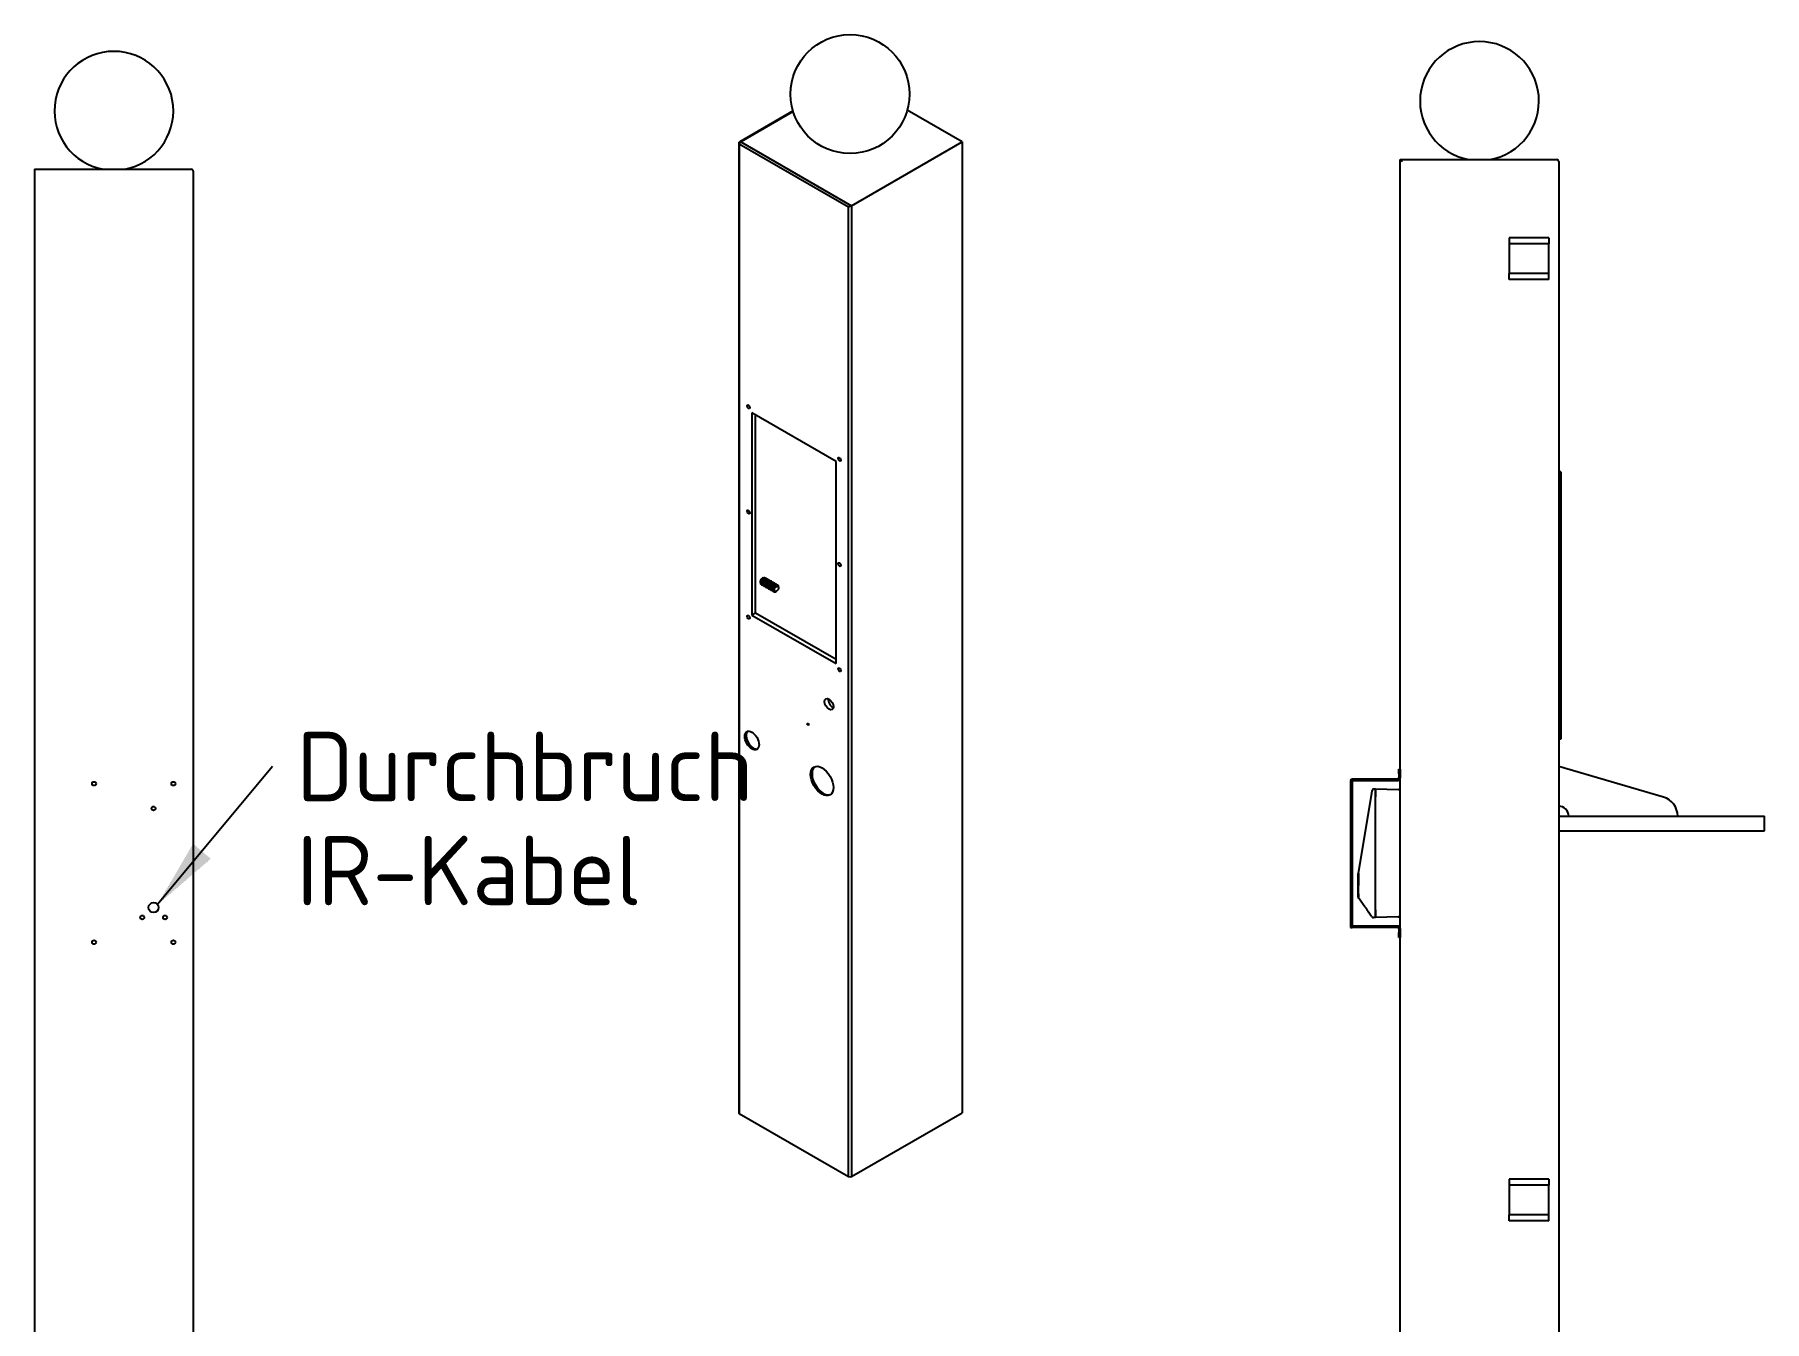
# Model space of a CAD drawing. Header units: millimetres. Extents: x 28 to 832, y 30 to 567.
# Drawn here: x 239.4 to 326.6, y 230.4 to 295.3 of the extents above; entities that cross this region are included whole.
import ezdxf
from ezdxf.enums import TextEntityAlignment as Align

# ---------------------------------------------------------------- set-up
doc = ezdxf.new("R2010")
doc.units = ezdxf.units.MM
for name, color, linetype in [('ABDECKPLATTE_ELE', 7, 'Continuous'), ('ABDECKUNG_LICHTS', 7, 'Continuous'), ('Default', 7, 'Continuous'), ('FAAC_XD20-BODEN', 7, 'Continuous'), ('FAAC_XD20-DECKEL', 7, 'Continuous'), ('M8-BOLZEN', 7, 'Continuous'), ('MOTORSCHARNIER_F', 7, 'Continuous'), ('PFAHL', 7, 'Continuous'), ('PFAHL_UNTERBAU', 7, 'Continuous'), ('SCHANIER', 7, 'Continuous')]:
    doc.layers.add(name, color=color, linetype=linetype)
doc.styles.add('SEACAD_seiso_ttf', font='seiso.ttf', dxfattribs={"height": 0.2})

# ---------------------------------------------------------------- blocks, each defined once
blk = doc.blocks.new('SEANNOT_GROUP8')
at = {"layer": 'Default', "linetype": 'Continuous', "ltscale": 25.4}
blk.add_hatch(color=136, dxfattribs=at).paths.add_polyline_path([(247.343, 254.512), (245.556, 251.447), (248.241, 253.766)])
at = {"layer": 'Default', "color": 7, "linetype": 'Continuous', "ltscale": 25.4}
blk.add_lwpolyline([(251.346, 258.418), (245.556, 251.447)], dxfattribs=at)
at = {"layer": 'Default', "color": 136, "linetype": 'Continuous', "lineweight": 20, "ltscale": 25.4, "const_width": 0.00025}
blk.add_lwpolyline([(247.343, 254.512), (245.556, 251.447), (248.241, 253.766), (247.343, 254.512)], close=True, dxfattribs=at)
at = {"layer": 'Default', "color": 7, "linetype": 'Continuous', "ltscale": 25.4, "style": 'SEACAD_seiso_ttf'}
for s, p in [('Durchbruch', (252.571, 260.168)), ('IR-Kabel', (252.571, 254.918))]:
    blk.add_text(s, height=3.5, dxfattribs=at).set_placement(p, align=Align.TOP_LEFT)
blk = doc.blocks.new('SE21')
at = {"layer": 'PFAHL', "color": 7, "linetype": 'Continuous', "ltscale": 25.4}
for p, q in [((239.352, 288.552), (247.252, 288.552)), ((239.352, 288.552), (239.352, 228.552)), ((247.352, 288.452), (247.352, 228.552)), ((239.352, 228.552), (247.252, 228.552)), ((247.352, 228.552), (247.252, 228.552))]:
    blk.add_line(p, q, dxfattribs=at)
for centre, radius in [((242.352, 257.552), 0.1), ((246.352, 257.552), 0.1), ((245.352, 256.302), 0.1), ((245.352, 251.302), 0.25), ((244.783, 250.802), 0.1), ((245.933, 250.802), 0.1), ((242.352, 249.552), 0.1), ((246.352, 249.552), 0.1)]:
    blk.add_circle(centre, radius, dxfattribs=at)
for centre, radius, start, end in [((243.352, 291.502), 3, 90, 259.52469), ((243.352, 291.502), 3, 280.47531, 90), ((247.252, 288.452), 0.1, 0, 90)]:
    blk.add_arc(centre, radius, start, end, dxfattribs=at)
blk = doc.blocks.new('SE22')
at = {"layer": 'ABDECKPLATTE_ELE', "color": 7, "linetype": 'Continuous', "ltscale": 25.4}
for p, q in [((316.348, 273.292), (316.248, 273.292)), ((316.348, 273.292), (316.348, 273.042)), ((316.348, 273.042), (316.348, 260.042)), ((316.348, 259.792), (316.248, 259.792)), ((316.348, 260.042), (316.348, 259.792))]:
    blk.add_line(p, q, dxfattribs=at)
at = {"layer": 'ABDECKUNG_LICHTS', "color": 7, "linetype": 'Continuous', "ltscale": 25.4}
for p, q in [((305.748, 257.707), (305.748, 250.377)), ((305.823, 257.707), (305.823, 250.377)), ((305.833, 257.792), (308.123, 257.792)), ((305.833, 257.717), (308.123, 257.717)), ((308.173, 258.292), (308.248, 258.292)), ((308.173, 258.042), (308.173, 258.292)), ((308.173, 258.042), (308.173, 257.842)), ((308.248, 258.292), (308.248, 258.042)), ((308.248, 258.042), (308.248, 257.842)), ((305.748, 250.377), (305.748, 250.292)), ((305.748, 250.292), (305.823, 250.292)), ((305.828, 250.368), (305.828, 250.377)), ((308.123, 250.367), (305.833, 250.367)), ((308.123, 250.292), (305.833, 250.292)), ((308.173, 250.242), (308.173, 250.042)), ((308.173, 249.792), (308.173, 250.042)), ((308.248, 249.792), (308.173, 249.792)), ((308.248, 250.292), (308.238, 250.292)), ((308.248, 250.242), (308.248, 250.042)), ((308.248, 250.042), (308.248, 249.792))]:
    blk.add_line(p, q, dxfattribs=at)
for centre, radius, start, end in [((305.833, 257.707), 0.085, 90, 180), ((305.833, 257.707), 0.01, 90, 180), ((308.123, 257.842), 0.125, 270, 360), ((308.123, 257.842), 0.05, 270, 360), ((305.833, 250.377), 0.085, 180, 270), ((305.833, 250.377), 0.01, 180, 270), ((308.123, 250.242), 0.125, 0, 90), ((308.123, 250.242), 0.05, 0, 90)]:
    blk.add_arc(centre, radius, start, end, dxfattribs=at)
at = {"layer": 'FAAC_XD20-BODEN', "color": 7, "linetype": 'Continuous', "ltscale": 25.4}
for p, q in [((306.998, 257.292), (308.151, 257.252)), ((306.998, 256.892), (306.998, 257.292)), ((306.998, 251.192), (306.998, 256.892)), ((306.998, 250.792), (306.998, 251.192)), ((308.151, 250.832), (306.998, 250.792))]:
    blk.add_line(p, q, dxfattribs=at)
for centre, start, end in [((308.148, 257.152), 0, 88), ((308.148, 250.932), 272, 360)]:
    blk.add_arc(centre, 0.1, start, end, dxfattribs=at)
at = {"layer": 'FAAC_XD20-DECKEL', "color": 7, "linetype": 'Continuous', "ltscale": 25.4}
for p, q in [((306.148, 253.042), (306.809, 257.057)), ((306.809, 257.057), (306.834, 257.208)), ((306.933, 257.292), (306.998, 257.292)), ((306.998, 257.292), (306.998, 256.892)), ((306.998, 251.192), (306.998, 256.892)), ((306.123, 252.892), (306.123, 253.017)), ((306.123, 251.942), (306.123, 252.892)), ((306.148, 253.029), (306.148, 253.042)), ((306.148, 253.029), (306.148, 252.892)), ((306.148, 252.892), (306.148, 252.414)), ((306.148, 251.999), (306.148, 252.414)), ((306.123, 251.817), (306.123, 251.942)), ((306.148, 251.999), (306.148, 251.942)), ((306.148, 251.942), (306.148, 251.824)), ((306.148, 251.792), (306.148, 251.824)), ((306.467, 251.336), (306.148, 251.792)), ((306.465, 251.339), (306.463, 251.342)), ((306.757, 250.922), (306.649, 251.076)), ((306.708, 250.992), (306.652, 251.072)), ((306.818, 250.834), (306.757, 250.922)), ((306.998, 250.792), (306.9, 250.792)), ((306.998, 251.192), (306.998, 250.792))]:
    blk.add_line(p, q, dxfattribs=at)
for centre, radius, start, end in [((306.933, 257.192), 0.1, 90, 170.64702), ((306.148, 253.017), 0.025, 90, 180), ((306.148, 251.817), 0.025, 180, 270), ((306.9, 250.892), 0.1, 214.99202, 270)]:
    blk.add_arc(centre, radius, start, end, dxfattribs=at)
blk.add_open_spline([(306.649, 251.076), (306.634, 251.098), (306.62, 251.124), (306.605, 251.15), (306.593, 251.172), (306.579, 251.195), (306.566, 251.216), (306.552, 251.237), (306.537, 251.257), (306.523, 251.274), (306.507, 251.292), (306.492, 251.309), (306.48, 251.321), (306.475, 251.327), (306.47, 251.332), (306.467, 251.336)], degree=3, knots=[0, 0, 0, 0, 0.241447, 0.241447, 0.241447, 0.44943, 0.44943, 0.44943, 0.659722, 0.659722, 0.659722, 0.886432, 0.886432, 0.886432, 1, 1, 1, 1], dxfattribs=at)
at = {"layer": 'MOTORSCHARNIER_F', "color": 7, "linetype": 'Continuous', "ltscale": 25.4}
for p, q in [((321.528, 256.877), (316.248, 258.417)), ((316.248, 255.917), (320.177, 255.917)), ((320.177, 255.917), (322.013, 255.917)), ((322.013, 255.917), (322.748, 255.917)), ((322.748, 255.917), (325.748, 255.917)), ((325.748, 255.917), (326.623, 255.917)), ((326.623, 255.167), (326.623, 255.917)), ((316.248, 255.167), (320.177, 255.167)), ((320.177, 255.167), (322.013, 255.167)), ((322.013, 255.167), (322.748, 255.167)), ((322.748, 255.167), (325.748, 255.167)), ((325.748, 255.167), (326.623, 255.167))]:
    blk.add_line(p, q, dxfattribs=at)
for centre, radius, end in [((321.248, 255.917), 1, 73.7398), ((316.248, 255.917), 0.5, 90)]:
    blk.add_arc(centre, radius, 0, end, dxfattribs=at)
at = {"layer": 'PFAHL', "color": 7, "linetype": 'Continuous', "ltscale": 25.4}
for p, q in [((308.248, 258.242), (308.248, 289.042)), ((308.248, 289.042), (316.148, 289.042)), ((308.248, 289.042), (308.348, 288.942)), ((316.248, 288.942), (316.248, 229.042)), ((308.248, 250.242), (308.248, 257.842)), ((308.248, 229.042), (308.248, 249.842)), ((308.348, 229.042), (308.248, 229.042)), ((308.348, 229.042), (316.148, 229.042)), ((316.248, 229.042), (316.148, 229.042))]:
    blk.add_line(p, q, dxfattribs=at)
for centre, radius, start, end in [((312.248, 291.992), 3, 280.47531, 259.52469), ((316.148, 288.942), 0.1, 0, 90)]:
    blk.add_arc(centre, radius, start, end, dxfattribs=at)
at = {"layer": 'PFAHL_UNTERBAU', "color": 7, "linetype": 'Continuous', "ltscale": 25.4}
for p, q in [((308.248, 189.042), (308.248, 229.042)), ((308.248, 229.042), (308.348, 229.042)), ((316.148, 229.042), (308.348, 229.042)), ((316.148, 229.042), (316.248, 229.042)), ((316.248, 229.042), (316.248, 189.042)), ((309.498, 197.542), (309.498, 195.542)), ((314.998, 195.542), (314.998, 197.542)), ((308.348, 189.042), (308.248, 189.042)), ((316.148, 189.042), (308.348, 189.042)), ((316.248, 189.042), (316.148, 189.042))]:
    blk.add_line(p, q, dxfattribs=at)
for centre, start, end in [((312.248, 197.542), 0, 180), ((312.248, 195.542), 180, 360)]:
    blk.add_arc(centre, 2.75, start, end, dxfattribs=at)
at = {"layer": 'SCHANIER', "color": 7, "linetype": 'Continuous', "ltscale": 25.4}
for p, q in [((313.852, 285.092), (313.748, 285.092)), ((313.748, 285.092), (313.748, 284.792)), ((313.748, 284.792), (313.748, 284.542)), ((313.852, 284.792), (313.748, 284.792)), ((313.748, 284.542), (313.748, 283.542)), ((315.643, 285.092), (313.852, 285.092)), ((315.643, 284.792), (313.852, 284.792)), ((315.748, 285.092), (315.643, 285.092)), ((315.748, 284.792), (315.643, 284.792)), ((315.748, 285.092), (315.748, 284.792)), ((315.748, 284.542), (315.748, 284.792)), ((315.748, 283.542), (315.748, 284.542)), ((313.748, 283.542), (313.748, 283.292)), ((313.748, 282.992), (313.748, 283.292)), ((313.852, 283.292), (313.748, 283.292)), ((313.852, 282.992), (313.748, 282.992)), ((315.643, 283.292), (313.852, 283.292)), ((315.643, 282.992), (313.852, 282.992)), ((315.748, 283.292), (315.643, 283.292)), ((315.748, 282.992), (315.643, 282.992)), ((315.748, 283.292), (315.748, 283.542)), ((315.748, 282.992), (315.748, 283.292)), ((313.852, 237.592), (313.748, 237.592)), ((313.748, 237.592), (313.748, 237.292)), ((315.643, 237.592), (313.852, 237.592)), ((315.748, 237.592), (315.643, 237.592)), ((315.748, 237.592), (315.748, 237.292)), ((313.748, 237.292), (313.748, 237.042)), ((313.852, 237.292), (313.748, 237.292)), ((313.748, 237.042), (313.748, 236.042)), ((315.643, 237.292), (313.852, 237.292)), ((315.748, 237.292), (315.643, 237.292)), ((315.748, 237.042), (315.748, 237.292)), ((315.748, 236.042), (315.748, 237.042)), ((313.748, 236.042), (313.748, 235.792)), ((313.748, 235.492), (313.748, 235.792)), ((313.852, 235.792), (313.748, 235.792)), ((315.643, 235.792), (313.852, 235.792)), ((315.748, 235.792), (315.643, 235.792)), ((315.748, 235.792), (315.748, 236.042)), ((315.748, 235.492), (315.748, 235.792)), ((313.852, 235.492), (313.748, 235.492)), ((315.643, 235.492), (313.852, 235.492)), ((315.748, 235.492), (315.643, 235.492))]:
    blk.add_line(p, q, dxfattribs=at)
blk = doc.blocks.new('SE45')
at = {"layer": 'M8-BOLZEN', "color": 7, "linetype": 'Continuous', "ltscale": 25.4}
for p, q in [((276.122, 267.932), (276.113, 267.927)), ((275.986, 267.713), (275.986, 267.688)), ((276.03, 267.685), (276.03, 267.661)), ((276.033, 267.583), (276.035, 267.582)), ((276.074, 267.662), (276.074, 267.638)), ((276.077, 267.558), (276.079, 267.557)), ((276.118, 267.634), (276.118, 267.61)), ((276.121, 267.532), (276.123, 267.531)), ((276.167, 267.907), (276.145, 267.895)), ((276.149, 267.594), (276.163, 267.602)), ((276.163, 267.611), (276.163, 267.588)), ((276.165, 267.507), (276.167, 267.506)), ((276.21, 267.881), (276.188, 267.869)), ((276.193, 267.568), (276.207, 267.576)), ((276.207, 267.583), (276.207, 267.559)), ((276.21, 267.481), (276.211, 267.48)), ((276.255, 267.856), (276.234, 267.844)), ((276.249, 267.833), (276.249, 267.857)), ((276.251, 267.56), (276.251, 267.536)), ((276.254, 267.456), (276.256, 267.454)), ((276.257, 267.916), (276.255, 267.917)), ((276.298, 267.83), (276.277, 267.818)), ((276.283, 267.518), (276.295, 267.525)), ((276.293, 267.808), (276.293, 267.833)), ((276.295, 267.533), (276.295, 267.508)), ((276.298, 267.43), (276.3, 267.429)), ((276.301, 267.89), (276.299, 267.891)), ((276.344, 267.805), (276.322, 267.793)), ((276.337, 267.784), (276.337, 267.808)), ((276.339, 267.5), (276.353, 267.508)), ((276.339, 267.508), (276.339, 267.484)), ((276.342, 267.404), (276.344, 267.403)), ((276.345, 267.865), (276.343, 267.866)), ((276.387, 267.779), (276.366, 267.767)), ((276.368, 267.465), (276.383, 267.474)), ((276.381, 267.754), (276.381, 267.778)), ((276.383, 267.482), (276.384, 267.457)), ((276.386, 267.379), (276.388, 267.378)), ((276.389, 267.839), (276.388, 267.84)), ((276.432, 267.754), (276.411, 267.742)), ((276.428, 267.456), (276.428, 267.432)), ((276.431, 267.353), (276.432, 267.352)), ((276.433, 267.814), (276.432, 267.815)), ((276.476, 267.729), (276.455, 267.716)), ((276.459, 267.416), (276.472, 267.423)), ((276.469, 267.7), (276.469, 267.724)), ((276.472, 267.431), (276.472, 267.407)), ((276.475, 267.328), (276.477, 267.327)), ((276.478, 267.788), (276.476, 267.789)), ((276.52, 267.703), (276.499, 267.691)), ((276.508, 267.393), (276.516, 267.397)), ((276.516, 267.405), (276.516, 267.381)), ((276.519, 267.302), (276.521, 267.301)), ((276.522, 267.763), (276.52, 267.764)), ((276.564, 267.678), (276.543, 267.666)), ((276.546, 267.363), (276.56, 267.372)), ((276.56, 267.381), (276.56, 267.356)), ((276.563, 267.277), (276.565, 267.276)), ((276.566, 267.737), (276.564, 267.738)), ((276.608, 267.652), (276.587, 267.64)), ((276.594, 267.34), (276.604, 267.346)), ((276.604, 267.354), (276.604, 267.329)), ((276.607, 267.251), (276.609, 267.25)), ((276.61, 267.712), (276.608, 267.713)), ((276.66, 267.396), (276.62, 267.41)), ((276.653, 267.627), (276.632, 267.615)), ((276.654, 267.686), (276.653, 267.687)), ((276.696, 267.601), (276.675, 267.589)), ((276.699, 267.661), (276.697, 267.662)), ((276.741, 267.576), (276.72, 267.563)), ((276.743, 267.635), (276.741, 267.636)), ((276.752, 267.244), (276.78, 267.26)), ((276.787, 267.61), (276.785, 267.611)), ((276.831, 267.584), (276.829, 267.585)), ((276.886, 267.444), (276.886, 267.471))]:
    blk.add_line(p, q, dxfattribs=at)
blk.add_ellipse((276.072, 267.791), major_axis=(-0.083, -0.143), ratio=0.57735, start_param=3.600644, end_param=6.283185, dxfattribs=at)
blk.add_ellipse((276.78, 267.383), major_axis=(-0.075, -0.13), ratio=0.57735, dxfattribs=at)
for points, weights, knots in [([(276.033, 267.583), (276.015, 267.593), (276.004, 267.612), (275.964, 267.678), (276.006, 267.785), (276.046, 267.888), (276.122, 267.932)], [0.942203432656, 0.95782524351, 1, 0.866025403784, 1, 0.869329399241, 0.993554971115], [0.96048191, 0.96048191, 0.96048191, 0.96412406, 0.96412406, 0.97569392, 0.97569392, 0.98697845, 0.98697845, 0.98697845]), ([(276.034, 267.582), (276.017, 267.592), (276.006, 267.611), (275.966, 267.677), (276.007, 267.784), (276.049, 267.89), (276.127, 267.933), (276.205, 267.976), (276.237, 267.915), (276.238, 267.912), (276.239, 267.91)], [0.942203432656, 0.95782524351, 1, 0.866025403784, 1, 0.866025403784, 1, 0.866025403784, 1, 0.994028959645, 0.98859015934], [0.95770165, 0.95770165, 0.95770165, 0.96134386, 0.96134386, 0.97291389, 0.97291389, 0.98448392, 0.98448392, 0.99605395, 0.99605395, 0.99656961, 0.99656961, 0.99656961]), ([(276.077, 267.558), (276.059, 267.568), (276.048, 267.587), (276.008, 267.652), (276.05, 267.759), (276.091, 267.866), (276.169, 267.909), (276.22, 267.937), (276.255, 267.917)], [0.942203432656, 0.95782524351, 1, 0.866025403784, 1, 0.866025403784, 1, 0.908200160274, 0.942203432656], [0.89106276, 0.89106276, 0.89106276, 0.89470491, 0.89470491, 0.90627477, 0.90627477, 0.91784463, 0.91784463, 0.92577233, 0.92577233, 0.92577233]), ([(276.079, 267.557), (276.061, 267.567), (276.05, 267.586), (276.01, 267.651), (276.052, 267.758), (276.093, 267.865), (276.171, 267.908), (276.249, 267.951), (276.281, 267.889), (276.286, 267.88), (276.289, 267.868)], [0.942203432656, 0.95782524351, 1, 0.866025403784, 1, 0.866025403784, 1, 0.866025403784, 1, 0.976941674481, 0.961820471234], [0.88828147, 0.88828147, 0.88828147, 0.89192367, 0.89192367, 0.9034937, 0.9034937, 0.91506373, 0.91506373, 0.92663376, 0.92663376, 0.92862508, 0.92862508, 0.92862508]), ([(276.03, 267.686), (276.03, 267.726), (276.046, 267.768), (276.081, 267.859), (276.146, 267.896)], [0.933012701892, 0.933012701892, 1, 0.866649792281, 0.998757042931], [0.93590716, 0.93590716, 0.93590716, 0.94150542, 0.94150542, 0.95264976, 0.95264976, 0.95264976]), ([(276.121, 267.532), (276.103, 267.542), (276.092, 267.561), (276.052, 267.627), (276.094, 267.734), (276.136, 267.84), (276.213, 267.883), (276.264, 267.911), (276.299, 267.891)], [0.942203432656, 0.95782524351, 1, 0.866025403784, 1, 0.866025403784, 1, 0.908200160274, 0.942203432656], [0.82164361, 0.82164361, 0.82164361, 0.82528577, 0.82528577, 0.83685562, 0.83685562, 0.84842548, 0.84842548, 0.85635319, 0.85635319, 0.85635319]), ([(276.074, 267.661), (276.074, 267.701), (276.09, 267.742), (276.125, 267.832), (276.19, 267.87)], [0.933016651193, 0.933527049035, 1, 0.867342381793, 0.997391935922], [0.86877105, 0.86877105, 0.86877105, 0.87432632, 0.87432632, 0.88541278, 0.88541278, 0.88541278]), ([(276.123, 267.531), (276.105, 267.541), (276.094, 267.56), (276.054, 267.626), (276.096, 267.733), (276.137, 267.839), (276.215, 267.882), (276.293, 267.925), (276.325, 267.864), (276.33, 267.854), (276.333, 267.843)], [0.942203432656, 0.95782524351, 1, 0.866025403784, 1, 0.866025403784, 1, 0.866025403784, 1, 0.976941674481, 0.961820471234], [0.81886128, 0.81886128, 0.81886128, 0.82250349, 0.82250349, 0.83407352, 0.83407352, 0.84564355, 0.84564355, 0.85721358, 0.85721358, 0.8592049, 0.8592049, 0.8592049]), ([(276.165, 267.507), (276.148, 267.517), (276.136, 267.536), (276.097, 267.601), (276.138, 267.708), (276.18, 267.815), (276.258, 267.858), (276.309, 267.886), (276.343, 267.866)], [0.942203432656, 0.95782524351, 1, 0.866025403784, 1, 0.866025403784, 1, 0.908200160274, 0.942203432656], [0.75222447, 0.75222447, 0.75222447, 0.75586662, 0.75586662, 0.76743648, 0.76743648, 0.77900633, 0.77900633, 0.78693404, 0.78693404, 0.78693404]), ([(276.118, 267.635), (276.118, 267.674), (276.135, 267.717), (276.169, 267.808), (276.235, 267.845)], [0.933014574539, 0.932658521829, 1, 0.866625939855, 0.998804311619], [0.80151936, 0.80151936, 0.80151936, 0.80714722, 0.80714722, 0.81829355, 0.81829355, 0.81829355]), ([(276.167, 267.506), (276.149, 267.516), (276.138, 267.535), (276.098, 267.6), (276.14, 267.707), (276.182, 267.814), (276.259, 267.857), (276.337, 267.9), (276.37, 267.838), (276.375, 267.829), (276.377, 267.817)], [0.942203432656, 0.95782524351, 1, 0.866025403784, 1, 0.866025403784, 1, 0.866025403784, 1, 0.976941674481, 0.961820471234], [0.7494411, 0.7494411, 0.7494411, 0.75308331, 0.75308331, 0.76465334, 0.76465334, 0.77622337, 0.77622337, 0.7877934, 0.7877934, 0.78978471, 0.78978471, 0.78978471]), ([(276.209, 267.481), (276.192, 267.491), (276.181, 267.51), (276.141, 267.576), (276.182, 267.683), (276.224, 267.789), (276.302, 267.832), (276.353, 267.86), (276.388, 267.84)], [0.942203432656, 0.95782524351, 1, 0.866025403784, 1, 0.866025403784, 1, 0.908200160274, 0.942203432656], [0.68280532, 0.68280532, 0.68280532, 0.68644747, 0.68644747, 0.69801733, 0.69801733, 0.70958719, 0.70958719, 0.71751489, 0.71751489, 0.71751489]), ([(276.163, 267.61), (276.163, 267.65), (276.179, 267.691), (276.213, 267.782), (276.278, 267.819)], [0.933017548481, 0.933582491254, 1, 0.867212643237, 0.997646562957], [0.73441748, 0.73441748, 0.73441748, 0.73996812, 0.73996812, 0.75106542, 0.75106542, 0.75106542]), ([(276.211, 267.48), (276.194, 267.49), (276.182, 267.509), (276.142, 267.575), (276.184, 267.682), (276.226, 267.788), (276.304, 267.831), (276.354, 267.859), (276.389, 267.839)], [0.942203432656, 0.95782524351, 1, 0.866025403784, 1, 0.866025403784, 1, 0.908200160274, 0.942203432656], [0.68002092, 0.68002092, 0.68002092, 0.68366312, 0.68366312, 0.69523315, 0.69523315, 0.70680318, 0.70680318, 0.71473101, 0.71473101, 0.71473101]), ([(276.254, 267.456), (276.236, 267.466), (276.225, 267.485), (276.185, 267.55), (276.227, 267.657), (276.268, 267.764), (276.346, 267.807), (276.397, 267.835), (276.432, 267.815)], [0.942203432656, 0.95782524351, 1, 0.866025403784, 1, 0.866025403784, 1, 0.908200160274, 0.942203432656], [0.61338617, 0.61338617, 0.61338617, 0.61702833, 0.61702833, 0.62859818, 0.62859818, 0.64016804, 0.64016804, 0.64809575, 0.64809575, 0.64809575]), ([(276.207, 267.584), (276.207, 267.624), (276.223, 267.666), (276.258, 267.756), (276.323, 267.794)], [0.933012701892, 0.933012701892, 1, 0.866626494019, 0.998803213232], [0.66719076, 0.66719076, 0.66719076, 0.67278902, 0.67278902, 0.68393531, 0.68393531, 0.68393531]), ([(276.255, 267.455), (276.238, 267.465), (276.226, 267.484), (276.187, 267.549), (276.228, 267.656), (276.27, 267.763), (276.348, 267.806), (276.426, 267.849), (276.458, 267.787), (276.463, 267.778), (276.466, 267.766)], [0.942203432656, 0.95782524351, 1, 0.866025403784, 1, 0.866025403784, 1, 0.866025403784, 1, 0.976941674481, 0.961820471234], [0.61060073, 0.61060073, 0.61060073, 0.61424294, 0.61424294, 0.62581297, 0.62581297, 0.637383, 0.637383, 0.64895303, 0.64895303, 0.65094435, 0.65094435, 0.65094435]), ([(276.298, 267.43), (276.28, 267.44), (276.269, 267.459), (276.229, 267.525), (276.271, 267.632), (276.312, 267.738), (276.39, 267.781), (276.441, 267.809), (276.476, 267.789)], [0.942203432656, 0.95782524351, 1, 0.866025403784, 1, 0.866025403784, 1, 0.908200160274, 0.942203432656], [0.54396703, 0.54396703, 0.54396703, 0.54760918, 0.54760918, 0.55917904, 0.55917904, 0.57074889, 0.57074889, 0.5786766, 0.5786766, 0.5786766]), ([(276.251, 267.559), (276.251, 267.598), (276.267, 267.64), (276.302, 267.731), (276.367, 267.768)], [0.933012701892, 0.933012701892, 1, 0.86690101257, 0.998260227744], [0.60001166, 0.60001166, 0.60001166, 0.60560992, 0.60560992, 0.61673326, 0.61673326, 0.61673326]), ([(276.3, 267.429), (276.282, 267.439), (276.271, 267.458), (276.231, 267.524), (276.273, 267.631), (276.314, 267.737), (276.392, 267.78), (276.443, 267.808), (276.478, 267.788)], [0.942203432656, 0.95782524351, 1, 0.866025403784, 1, 0.866025403784, 1, 0.908200160274, 0.942203432656], [0.54118055, 0.54118055, 0.54118055, 0.54482276, 0.54482276, 0.55639279, 0.55639279, 0.56796282, 0.56796282, 0.57589064, 0.57589064, 0.57589064]), ([(276.342, 267.405), (276.324, 267.415), (276.313, 267.434), (276.273, 267.499), (276.315, 267.606), (276.357, 267.713), (276.434, 267.756), (276.485, 267.784), (276.52, 267.764)], [0.942203432656, 0.95782524351, 1, 0.866025403784, 1, 0.866025403784, 1, 0.908200160274, 0.942203432656], [0.47454788, 0.47454788, 0.47454788, 0.47819003, 0.47819003, 0.48975989, 0.48975989, 0.50132975, 0.50132975, 0.50925745, 0.50925745, 0.50925745]), ([(276.295, 267.533), (276.295, 267.573), (276.311, 267.615), (276.346, 267.705), (276.411, 267.742)], [0.933012701892, 0.933012701892, 1, 0.86665707329, 0.998742617438], [0.53283257, 0.53283257, 0.53283257, 0.53843082, 0.53843082, 0.54957455, 0.54957455, 0.54957455]), ([(276.344, 267.404), (276.326, 267.414), (276.315, 267.433), (276.275, 267.498), (276.317, 267.605), (276.358, 267.712), (276.436, 267.755), (276.514, 267.798), (276.546, 267.736), (276.551, 267.727), (276.554, 267.715)], [0.942203432656, 0.95782524351, 1, 0.866025403784, 1, 0.866025403784, 1, 0.866025403784, 1, 0.976941674481, 0.961820471234], [0.47176037, 0.47176037, 0.47176037, 0.47540257, 0.47540257, 0.4869726, 0.4869726, 0.49854263, 0.49854263, 0.51011266, 0.51011266, 0.51210398, 0.51210398, 0.51210398]), ([(276.386, 267.379), (276.369, 267.389), (276.357, 267.408), (276.317, 267.474), (276.359, 267.581), (276.401, 267.687), (276.479, 267.73), (276.529, 267.758), (276.564, 267.738)], [0.942203432656, 0.95782524351, 1, 0.866025403784, 1, 0.866025403784, 1, 0.908200160274, 0.942203432656], [0.40512873, 0.40512873, 0.40512873, 0.40877088, 0.40877088, 0.42034074, 0.42034074, 0.4319106, 0.4319106, 0.43983831, 0.43983831, 0.43983831]), ([(276.339, 267.508), (276.339, 267.547), (276.356, 267.589), (276.39, 267.68), (276.455, 267.717)], [0.933012701892, 0.933012701892, 1, 0.866736273722, 0.998585803884], [0.46565347, 0.46565347, 0.46565347, 0.47125172, 0.47125172, 0.48238883, 0.48238883, 0.48238883]), ([(276.388, 267.378), (276.37, 267.388), (276.359, 267.407), (276.319, 267.473), (276.361, 267.58), (276.403, 267.686), (276.48, 267.729), (276.531, 267.757), (276.566, 267.737)], [0.942203432656, 0.95782524351, 1, 0.866025403784, 1, 0.866025403784, 1, 0.908200160274, 0.942203432656], [0.40234018, 0.40234018, 0.40234018, 0.40598239, 0.40598239, 0.41755242, 0.41755242, 0.42912245, 0.42912245, 0.43705027, 0.43705027, 0.43705027]), ([(276.43, 267.354), (276.413, 267.364), (276.401, 267.383), (276.362, 267.448), (276.403, 267.555), (276.445, 267.662), (276.523, 267.705), (276.574, 267.733), (276.609, 267.713)], [0.942203432656, 0.95782524351, 1, 0.866025403784, 1, 0.866025403784, 1, 0.908200160274, 0.942203432656], [0.33570959, 0.33570959, 0.33570959, 0.33935174, 0.33935174, 0.3509216, 0.3509216, 0.36249145, 0.36249145, 0.37041916, 0.37041916, 0.37041916]), ([(276.383, 267.482), (276.384, 267.522), (276.4, 267.564), (276.434, 267.654), (276.5, 267.691)], [0.933012701892, 0.933012701892, 1, 0.866721496758, 0.998615047445], [0.39847437, 0.39847437, 0.39847437, 0.40407262, 0.40407262, 0.41521097, 0.41521097, 0.41521097]), ([(276.432, 267.353), (276.415, 267.363), (276.403, 267.381), (276.363, 267.447), (276.405, 267.554), (276.447, 267.661), (276.525, 267.704), (276.602, 267.747), (276.635, 267.685), (276.64, 267.676), (276.643, 267.664)], [0.942203432656, 0.95782524351, 1, 0.866025403784, 1, 0.866025403784, 1, 0.866025403784, 1, 0.976941674481, 0.961820471234], [0.33292, 0.33292, 0.33292, 0.33656221, 0.33656221, 0.34813224, 0.34813224, 0.35970227, 0.35970227, 0.3712723, 0.3712723, 0.37326361, 0.37326361, 0.37326361]), ([(276.475, 267.328), (276.457, 267.338), (276.446, 267.357), (276.406, 267.423), (276.448, 267.53), (276.489, 267.636), (276.567, 267.679), (276.618, 267.707), (276.653, 267.687)], [0.942203432656, 0.95782524351, 1, 0.866025403784, 1, 0.866025403784, 1, 0.908200160274, 0.942203432656], [0.26629044, 0.26629044, 0.26629044, 0.26993259, 0.26993259, 0.28150245, 0.28150245, 0.29307231, 0.29307231, 0.30100001, 0.30100001, 0.30100001]), ([(276.428, 267.457), (276.428, 267.496), (276.444, 267.538), (276.479, 267.629), (276.544, 267.666)], [0.933012701892, 0.933012701892, 1, 0.866643098547, 0.998770306283], [0.33129527, 0.33129527, 0.33129527, 0.33689352, 0.33689352, 0.34803842, 0.34803842, 0.34803842]), ([(276.476, 267.327), (276.459, 267.337), (276.447, 267.356), (276.408, 267.422), (276.449, 267.529), (276.491, 267.635), (276.569, 267.678), (276.647, 267.721), (276.679, 267.66), (276.684, 267.65), (276.687, 267.639)], [0.942203432656, 0.95782524351, 1, 0.866025403784, 1, 0.866025403784, 1, 0.866025403784, 1, 0.976941674481, 0.961820471234], [0.26349982, 0.26349982, 0.26349982, 0.26714202, 0.26714202, 0.27871205, 0.27871205, 0.29028208, 0.29028208, 0.30185211, 0.30185211, 0.30384343, 0.30384343, 0.30384343]), ([(276.519, 267.303), (276.501, 267.313), (276.49, 267.331), (276.45, 267.397), (276.492, 267.504), (276.533, 267.611), (276.611, 267.654), (276.662, 267.682), (276.697, 267.662)], [0.942203432656, 0.95782524351, 1, 0.866025403784, 1, 0.866025403784, 1, 0.908200160274, 0.942203432656], [0.19687129, 0.19687129, 0.19687129, 0.20051344, 0.20051344, 0.2120833, 0.2120833, 0.22365316, 0.22365316, 0.23158086, 0.23158086, 0.23158086]), ([(276.472, 267.431), (276.472, 267.471), (276.488, 267.513), (276.523, 267.603), (276.588, 267.64)], [0.933012701892, 0.933012701892, 1, 0.866824107854, 0.998412114983], [0.26411617, 0.26411617, 0.26411617, 0.26971442, 0.26971442, 0.28084419, 0.28084419, 0.28084419]), ([(276.521, 267.301), (276.503, 267.312), (276.492, 267.33), (276.452, 267.396), (276.494, 267.503), (276.535, 267.61), (276.613, 267.653), (276.691, 267.696), (276.723, 267.634), (276.728, 267.625), (276.731, 267.613)], [0.942203432656, 0.95782524351, 1, 0.866025403784, 1, 0.866025403784, 1, 0.866025403784, 1, 0.976941674481, 0.961820471234], [0.19407963, 0.19407963, 0.19407963, 0.19772184, 0.19772184, 0.20929187, 0.20929187, 0.2208619, 0.2208619, 0.23243193, 0.23243193, 0.23442325, 0.23442325, 0.23442325]), ([(276.563, 267.277), (276.545, 267.287), (276.534, 267.306), (276.494, 267.372), (276.536, 267.479), (276.578, 267.585), (276.655, 267.628), (276.706, 267.656), (276.741, 267.636)], [0.942203432656, 0.95782524351, 1, 0.866025403784, 1, 0.866025403784, 1, 0.908200160274, 0.942203432656], [0.12745214, 0.12745214, 0.12745214, 0.1310943, 0.1310943, 0.14266416, 0.14266416, 0.15423401, 0.15423401, 0.16216172, 0.16216172, 0.16216172]), ([(276.516, 267.406), (276.516, 267.445), (276.532, 267.487), (276.567, 267.578), (276.632, 267.615)], [0.933012701892, 0.933012701892, 1, 0.866611965916, 0.998832011861], [0.19693707, 0.19693707, 0.19693707, 0.20253533, 0.20253533, 0.21368282, 0.21368282, 0.21368282]), ([(276.565, 267.276), (276.547, 267.286), (276.536, 267.305), (276.496, 267.371), (276.538, 267.477), (276.579, 267.584), (276.657, 267.627), (276.735, 267.67), (276.767, 267.609), (276.772, 267.599), (276.775, 267.588)], [0.942203432656, 0.95782524351, 1, 0.866025403784, 1, 0.866025403784, 1, 0.866025403784, 1, 0.976941674481, 0.961820471234], [0.12465945, 0.12465945, 0.12465945, 0.12830166, 0.12830166, 0.13987169, 0.13987169, 0.15144172, 0.15144172, 0.16301175, 0.16301175, 0.16500306, 0.16500306, 0.16500306]), ([(276.607, 267.251), (276.59, 267.262), (276.578, 267.28), (276.538, 267.346), (276.58, 267.453), (276.622, 267.56), (276.7, 267.603), (276.75, 267.631), (276.785, 267.61)], [0.942203432656, 0.95782524351, 1, 0.866025403784, 1, 0.866025403784, 1, 0.908200160274, 0.942203432656], [0.058033, 0.058033, 0.058033, 0.06167515, 0.06167515, 0.07324501, 0.07324501, 0.08481487, 0.08481487, 0.09274257, 0.09274257, 0.09274257]), ([(276.56, 267.38), (276.56, 267.42), (276.577, 267.462), (276.611, 267.552), (276.676, 267.589)], [0.933012701892, 0.933012701892, 1, 0.866969382564, 0.998125344901], [0.12975797, 0.12975797, 0.12975797, 0.13535623, 0.13535623, 0.14647385, 0.14647385, 0.14647385]), ([(276.639, 267.24), (276.6, 267.246), (276.58, 267.279), (276.54, 267.345), (276.582, 267.452), (276.624, 267.559), (276.701, 267.602), (276.752, 267.63), (276.787, 267.609)], [0.933641977701, 0.926520130276, 1, 0.866025403784, 1, 0.866025403784, 1, 0.908200160274, 0.942203432656], [0.05253576, 0.05253576, 0.05253576, 0.05888147, 0.05888147, 0.0704515, 0.0704515, 0.08202153, 0.08202153, 0.08994936, 0.08994936, 0.08994936]), ([(276.604, 267.355), (276.605, 267.394), (276.621, 267.436), (276.655, 267.527), (276.721, 267.564)], [0.933012701892, 0.933012701892, 1, 0.866630362049, 0.998795546813], [0.06257887, 0.06257887, 0.06257887, 0.06817713, 0.06817713, 0.07932308, 0.07932308, 0.07932308]), ([(276.607, 267.364), (276.612, 267.395), (276.624, 267.427), (276.666, 267.534), (276.744, 267.577), (276.795, 267.605), (276.83, 267.585)], [0.940695071523, 0.955697965493, 1, 0.866025403784, 1, 0.908200160274, 0.942203432656], [0, 0, 0, 0.00382586, 0.00382586, 0.01539572, 0.01539572, 0.02332342, 0.02332342, 0.02332342]), ([(276.62, 267.41), (276.623, 267.418), (276.626, 267.426), (276.668, 267.533), (276.746, 267.576), (276.823, 267.619), (276.856, 267.558), (276.86, 267.549), (276.863, 267.538)], [0.97824473069, 0.988057877858, 1, 0.866025403784, 1, 0.866025403784, 1, 0.978173765881, 0.963459096331], [0, 0, 0, 0.00103132, 0.00103132, 0.01260135, 0.01260135, 0.02417138, 0.02417138, 0.02605629, 0.02605629, 0.02605629])]:
    blk.add_rational_spline(points, weights, degree=2, knots=knots, dxfattribs=at)
for points, knots in [([(276.114, 267.928), (276.105, 267.923), (276.096, 267.917), (276.088, 267.91), (276.074, 267.898), (276.059, 267.884), (276.047, 267.867), (276.034, 267.851), (276.023, 267.834), (276.014, 267.815), (276.005, 267.797), (275.997, 267.778), (275.993, 267.759), (275.988, 267.742), (275.986, 267.726), (275.986, 267.71)], [0.4083123, 0.4083123, 0.4083123, 0.4083123, 0.4731075, 0.4731075, 0.4731075, 0.5863184, 0.5863184, 0.5863184, 0.6969359, 0.6969359, 0.6969359, 0.8076689, 0.8076689, 0.8076689, 0.9087388, 0.9087388, 0.9087388, 0.9087388]), ([(276.607, 267.364), (276.604, 267.344), (276.604, 267.325), (276.606, 267.307), (276.608, 267.29), (276.613, 267.274), (276.62, 267.262), (276.628, 267.249), (276.638, 267.239), (276.649, 267.233), (276.661, 267.227), (276.674, 267.224), (276.689, 267.224), (276.703, 267.225), (276.719, 267.228), (276.734, 267.235), (276.74, 267.238), (276.745, 267.24), (276.751, 267.244)], [0, 0, 0, 0, 0.0602193, 0.0602193, 0.0602193, 0.1204386, 0.1204386, 0.1204386, 0.1807408, 0.1807408, 0.1807408, 0.239513, 0.239513, 0.239513, 0.2981509, 0.2981509, 0.2981509, 0.3185988, 0.3185988, 0.3185988, 0.3185988]), ([(276.886, 267.471), (276.886, 267.472), (276.886, 267.472), (276.886, 267.473), (276.886, 267.489), (276.883, 267.504), (276.878, 267.516), (276.873, 267.529), (276.865, 267.539), (276.856, 267.545), (276.847, 267.552), (276.836, 267.556), (276.824, 267.556), (276.812, 267.557), (276.799, 267.554), (276.785, 267.549), (276.772, 267.543), (276.758, 267.535), (276.744, 267.524), (276.731, 267.513), (276.718, 267.499), (276.706, 267.484), (276.695, 267.469), (276.684, 267.452), (276.676, 267.435), (276.67, 267.422), (276.664, 267.409), (276.66, 267.396)], [0.5820807, 0.5820807, 0.5820807, 0.5820807, 0.5841847, 0.5841847, 0.5841847, 0.6396453, 0.6396453, 0.6396453, 0.6951524, 0.6951524, 0.6951524, 0.7495378, 0.7495378, 0.7495378, 0.8034051, 0.8034051, 0.8034051, 0.8573094, 0.8573094, 0.8573094, 0.9102253, 0.9102253, 0.9102253, 0.962498, 0.962498, 0.962498, 1, 1, 1, 1])]:
    blk.add_open_spline(points, degree=3, knots=knots, dxfattribs=at)
for points, degree in [([(276.105, 267.62), (276.109, 267.622), (276.113, 267.624), (276.117, 267.626)], 3), ([(276.607, 267.364), (276.612, 267.387), (276.62, 267.41)], 2)]:
    blk.add_open_spline(points, degree=degree, dxfattribs=at)
at = {"layer": 'PFAHL', "color": 7, "linetype": 'Continuous', "ltscale": 25.4}
for p, q in [((277.615, 291.496), (274.926, 289.944)), ((286.149, 289.939), (283.38, 291.537)), ((277.624, 291.467), (274.976, 289.939)), ((274.876, 289.857), (274.876, 240.949)), ((274.906, 289.816), (274.906, 240.908)), ((280.421, 286.632), (274.906, 289.816)), ((274.976, 289.939), (280.563, 286.713)), ((280.563, 286.713), (286.149, 289.939)), ((286.149, 289.939), (286.149, 240.949)), ((280.563, 286.713), (280.421, 286.632)), ((280.421, 237.724), (280.421, 286.632)), ((280.563, 286.713), (280.563, 237.724)), ((279.785, 273.813), (275.542, 276.262)), ((275.542, 276.262), (275.542, 266.056)), ((275.719, 266.158), (275.719, 276.16)), ((279.785, 263.607), (279.785, 273.813)), ((275.719, 266.158), (275.542, 266.056)), ((275.542, 266.056), (279.785, 263.607)), ((279.785, 263.811), (275.719, 266.158)), ((274.906, 240.908), (280.421, 237.724)), ((280.563, 237.724), (286.149, 240.949))]:
    blk.add_line(p, q, dxfattribs=at)
blk.add_circle((280.492, 292.347), 3, dxfattribs=at)
blk.add_arc((274.976, 289.857), 0.1, 120, 180, dxfattribs=at)
for centre, major_axis, start_param, end_param in [((274.976, 289.857), (0.1, 0), 3.141593, 3.926991), ((274.976, 289.857), (0.05, 0.0866), 0.785398, 2.356194), ((274.976, 289.857), (0.05, -0.0866), 2.356194, 3.141593), ((279.608, 261.667), (-0.156, 0.271), 0.601264, 2.540328), ((275.613, 259.769), (-0.256, 0.444), 0.138414, 3.003179), ((279.148, 257.728), (-0.406, 0.704), 0.087139, 3.054454), ((274.976, 240.949), (0.1, 0), 3.141593, 3.926991), ((280.492, 237.764), (0.1, 0), 3.926991, 5.497787)]:
    blk.add_ellipse(centre, major_axis=major_axis, ratio=0.57735, start_param=start_param, end_param=end_param, dxfattribs=at)
for centre, major_axis in [((275.365, 276.568), (0.05, -0.0866)), ((279.962, 273.915), (0.05, -0.0866)), ((275.365, 271.261), (0.05, -0.0866)), ((279.962, 268.608), (0.05, -0.0866)), ((275.365, 265.954), (0.05, -0.0866)), ((279.962, 263.3), (0.05, -0.0866)), ((279.431, 261.565), (0.156, -0.271)), ((275.542, 259.728), (0.256, -0.444)), ((278.371, 260.545), (0.025, -0.0433)), ((279.078, 257.687), (0.406, -0.704))]:
    blk.add_ellipse(centre, major_axis=major_axis, ratio=0.57735, dxfattribs=at)

msp = doc.modelspace()

# ---------------------------------------------------------------- block references
at = {"layer": 'Default'}
for name in ['SE45', 'SE22', 'SE21', 'SEANNOT_GROUP8']:
    msp.add_blockref(name, (0, 0), dxfattribs=at)

doc.saveas('drawing.dxf')
